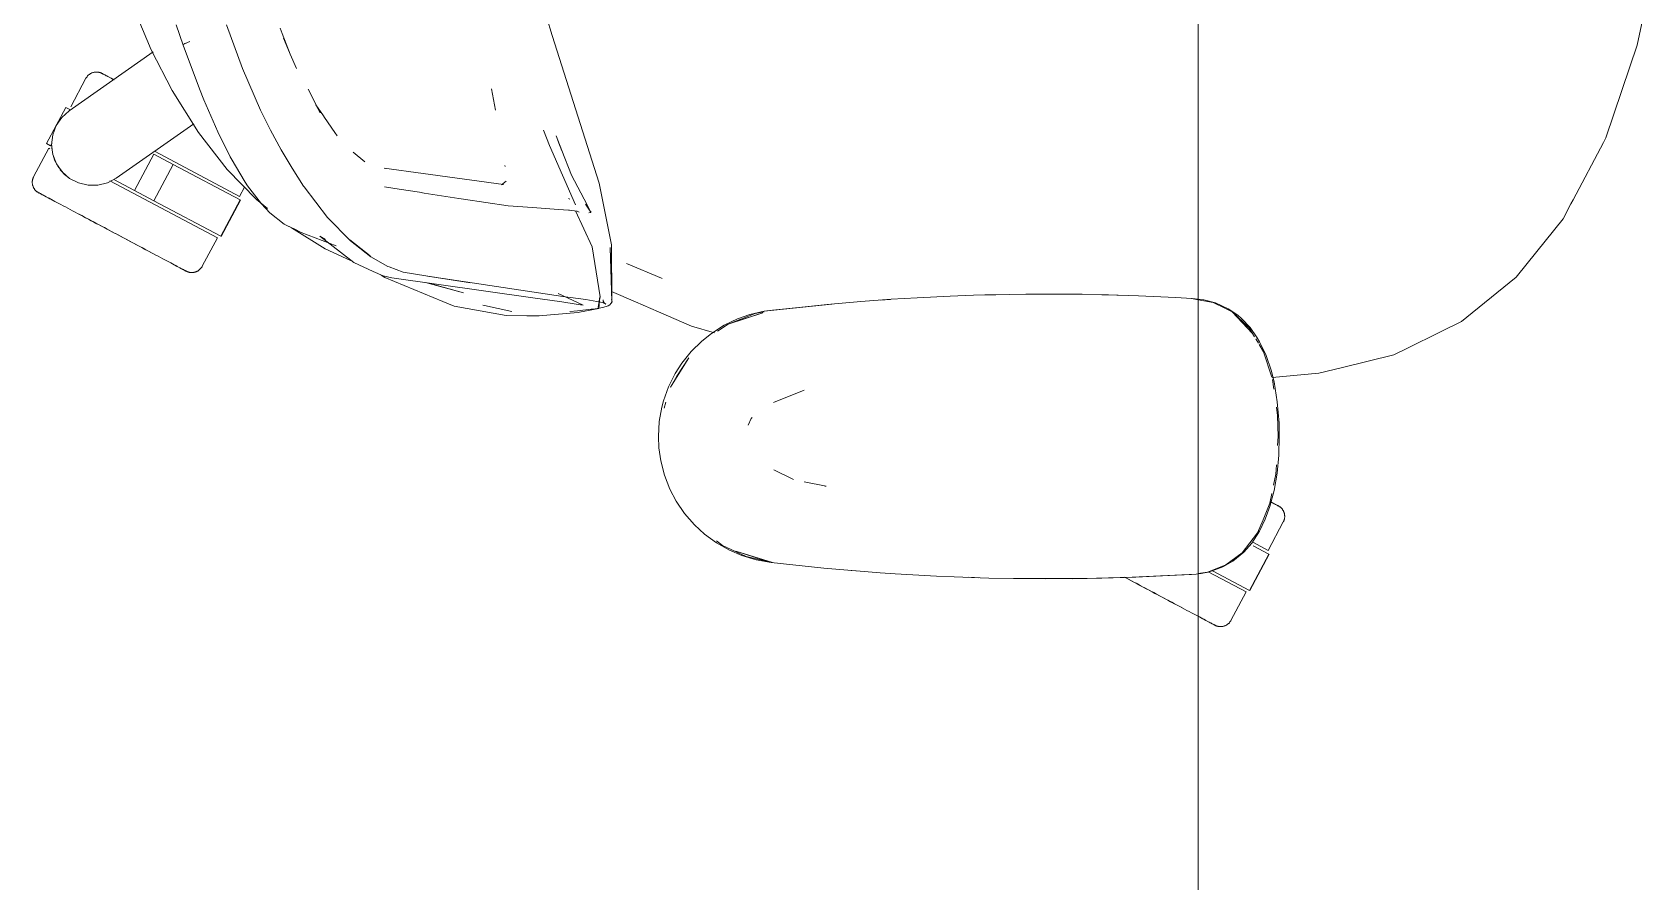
# Model space of a CAD drawing. Header units: millimetres. Extents: x 90978 to 295199, y -4084 to 97293.
# Drawn here: x 184009 to 184558, y 32742 to 33032 of the extents above; entities that cross this region are included whole.
import ezdxf

# ---------------------------------------------------------------- set-up
doc = ezdxf.new("R2010")
doc.units = ezdxf.units.MM
doc.header["$MEASUREMENT"] = 0
doc.layers.add('G-IMPT', color=8, linetype='CONTINUOUS', lineweight=9)
doc.layers.add('I-FURN', color=8, linetype='CONTINUOUS', lineweight=9)

msp = doc.modelspace()

# ---------------------------------------------------------------- linework, layer by layer
at = {"layer": 'G-IMPT'}
for p, q in [((184186.08, 33030.38), (184176.9, 33060.35)), ((184042.09, 33043.47), (184049.61, 33025.49)), ((184558.26, 33040.96), (184555.39, 33027.14)), ((184060.49, 33027.18), (184058.08, 33034.11)), ((184080.65, 33019.19), (184075.19, 33034.07)), ((184093.49, 33032.87), (184094.16, 33031.15)), ((184060.45, 33027.18), (184060.48, 33027.31)), ((184066.02, 33012.22), (184060.45, 33027.18)), ((184060.48, 33027.31), (184060.89, 33027.58)), ((184060.48, 33027.31), (184060.49, 33027.36)), ((184060.48, 33027.31), (184060.49, 33027.18)), ((184060.89, 33027.58), (184060.49, 33027.36)), ((184061.72, 33027.96), (184060.89, 33027.58)), ((184061.07, 33027.68), (184060.89, 33027.58)), ((184061.72, 33027.96), (184061.07, 33027.68)), ((184061.72, 33027.96), (184062.77, 33028.39)), ((184061.72, 33027.96), (184062.18, 33028.16)), ((184062.77, 33028.39), (184062.18, 33028.16)), ((184096.88, 33024.07), (184094.16, 33031.15)), ((184096.88, 33024.07), (184094.57, 33029.51)), ((184186.08, 33030.38), (184202.07, 32980.14)), ((184552.87, 33019.7), (184555.39, 33027.14)), ((184056.7, 33011.72), (184049.61, 33025.49)), ((184099.07, 33019.22), (184096.88, 33024.07)), ((184080.65, 33019.19), (184086.83, 33004.96)), ((184552.87, 33019.7), (184544.72, 32995.61)), ((184065.68, 32997.42), (184056.7, 33011.72)), ((184067.5, 33008.53), (184066.02, 33012.22)), ((184102.95, 33012.17), (184107.13, 33004.07)), ((184165.36, 33012.27), (184166.77, 33005.01)), ((184072.27, 32997.58), (184067.5, 33008.53)), ((184090.21, 32998.23), (184086.83, 33004.96)), ((184105.63, 33006.84), (184108.19, 33003.09)), ((184105.63, 33006.84), (184107.13, 33004.07)), ((184108.19, 33003.09), (184108.58, 33002.51)), ((184108.58, 33002.51), (184112.08, 32997.38)), ((184065.68, 32997.42), (184075.48, 32984.82)), ((184072.49, 32997.13), (184072.27, 32997.58)), ((184072.27, 32997.58), (184076.8, 32988.52)), ((184072.27, 32997.58), (184076.49, 32989.12)), ((184072.49, 32997.13), (184076.8, 32988.52)), ((184090.21, 32998.23), (184093.78, 32991.44)), ((184112.08, 32997.38), (184112.83, 32996.27)), ((184183.09, 32998.24), (184185.09, 32992.96)), ((184189.39, 32991.32), (184187.37, 32996.22)), ((184187.37, 32996.22), (184189.4, 32991.12)), ((184189.4, 32991.12), (184188, 32994.65)), ((184533.55, 32974.44), (184543.85, 32993.95)), ((184543.85, 32993.95), (184544.72, 32995.61)), ((184076.8, 32988.52), (184076.49, 32989.12)), ((184076.8, 32988.52), (184081.53, 32980.53)), ((184097.55, 32985.21), (184093.78, 32991.44)), ((184118.35, 32990.74), (184122.26, 32987.41)), ((184185.09, 32992.96), (184194.02, 32972.8)), ((184192.65, 32982.85), (184189.39, 32991.32)), ((184085.44, 32974.53), (184075.48, 32984.82)), ((184097.55, 32985.21), (184101.43, 32979.12)), ((184142.2, 32983.46), (184128.85, 32985.24)), ((184128.85, 32985.24), (184129.32, 32985.1)), ((184142.2, 32983.46), (184169.54, 32979.73)), ((184170.04, 32985.79), (184169.99, 32986.14)), ((184192.65, 32982.85), (184197.92, 32972.74)), ((184082.39, 32979.24), (184081.53, 32980.53)), ((184087.11, 32973.11), (184082.39, 32979.24)), ((184101.6, 32978.86), (184101.43, 32979.12)), ((184109.62, 32968.42), (184101.6, 32978.86)), ((184134.02, 32978.11), (184128.94, 32978.86)), ((184134.02, 32978.11), (184140.85, 32977.05)), ((184140.85, 32977.05), (184142.51, 32976.79)), ((184170.39, 32980.84), (184168.83, 32979.6)), ((184169.04, 32979.64), (184169.27, 32979.68)), ((184169.54, 32979.73), (184169.27, 32979.68)), ((184202.07, 32980.14), (184206.27, 32959.18)), ((184089.11, 32971.53), (184085.44, 32974.53)), ((184087.11, 32973.11), (184090, 32970.08)), ((184154.28, 32974.92), (184142.51, 32976.79)), ((184155.84, 32974.67), (184154.28, 32974.92)), ((184171.05, 32972.46), (184155.84, 32974.67)), ((184171.05, 32972.46), (184171.13, 32972.45)), ((184171.13, 32972.45), (184179.37, 32971.84)), ((184188.22, 32971.2), (184179.37, 32971.84)), ((184191.64, 32974.97), (184192.08, 32974.7)), ((184199.27, 32970.29), (184197.43, 32972.99)), ((184199.27, 32970.29), (184197.92, 32972.74)), ((184530.12, 32967.94), (184532.82, 32973.07)), ((184533.55, 32974.44), (184532.82, 32973.07)), ((184094.87, 32966.22), (184090, 32970.08)), ((184096, 32965.61), (184094.87, 32966.22)), ((184117.36, 32960.52), (184109.62, 32968.42)), ((184188.22, 32971.2), (184191.63, 32970.95)), ((184192, 32970.91), (184191.63, 32970.95)), ((184192, 32970.91), (184194.46, 32970.62)), ((184199.64, 32958.48), (184194.05, 32970.77)), ((184194.46, 32970.62), (184194.52, 32970.6)), ((184195.29, 32970.32), (184194.52, 32970.6)), ((184198.56, 32970.01), (184199.25, 32970.16)), ((184199.25, 32970.16), (184199.27, 32970.29)), ((184199.27, 32970.29), (184199.31, 32970.46)), ((184530.12, 32967.94), (184517.91, 32952.8)), ((184096, 32965.61), (184098.44, 32964.43)), ((184097.36, 32964.91), (184096.59, 32965.41)), ((184097.36, 32964.91), (184108.81, 32957.79)), ((184098.44, 32964.43), (184100.67, 32963.36)), ((184112.58, 32958.85), (184100.67, 32963.36)), ((184106.92, 32962.08), (184118.57, 32953.17)), ((184106.92, 32962.08), (184108.87, 32960.97)), ((184124.1, 32955.43), (184117.15, 32960.83)), ((184117.15, 32960.83), (184120.72, 32958.02)), ((184117.36, 32960.52), (184124.32, 32955.1)), ((184108.81, 32957.79), (184117.44, 32953.81)), ((184124.1, 32955.43), (184120.72, 32958.02)), ((184124.32, 32955.1), (184130.16, 32951.82)), ((184199.64, 32958.48), (184202.35, 32941.43)), ((184205.83, 32958.29), (184206.41, 32939.85)), ((184205.83, 32958.29), (184206.31, 32940.31)), ((184206.27, 32959.18), (184206.31, 32940.31)), ((184118.57, 32953.17), (184125.15, 32950.1)), ((184125.15, 32950.1), (184128.51, 32948.53)), ((184130.58, 32951.6), (184130.16, 32951.82)), ((184130.58, 32951.6), (184135.37, 32949.85)), ((184135.37, 32949.85), (184143.04, 32948.55)), ((184211.41, 32952.75), (184223.27, 32947.83)), ((184514.15, 32948.14), (184517.91, 32952.8)), ((184127.9, 32948.82), (184129.07, 32948.05)), ((184131.5, 32947.89), (184128.51, 32948.53)), ((184129.07, 32948.05), (184145.52, 32941.25)), ((184178.72, 32941.21), (184131.5, 32947.89)), ((184155.92, 32942.76), (184142.98, 32946.27)), ((184158.21, 32946.25), (184143.04, 32948.55)), ((184158.21, 32946.25), (184143.62, 32948.48)), ((184158.81, 32946.16), (184143.62, 32948.48)), ((184155.92, 32942.76), (184144.03, 32946.12)), ((184158.81, 32946.16), (184189.68, 32941.6)), ((184223.53, 32947.72), (184223.27, 32947.83)), ((184499.2, 32935.97), (184514.15, 32948.14)), ((184145.52, 32941.25), (184148.89, 32939.86)), ((184152.74, 32938.27), (184148.89, 32939.86)), ((184163, 32938.48), (184162.42, 32938.64)), ((184172.3, 32936.44), (184163, 32938.48)), ((184178.72, 32941.21), (184189.38, 32939.77)), ((184188.13, 32942.58), (184196.57, 32938.58)), ((184190.68, 32939.56), (184189.38, 32939.77)), ((184189.68, 32941.6), (184197.54, 32940.49)), ((184195.7, 32938.73), (184190.68, 32939.56)), ((184196.57, 32938.58), (184195.7, 32938.73)), ((184203.8, 32939.38), (184197.54, 32940.49)), ((184201.66, 32937.85), (184202.35, 32941.43)), ((184201.66, 32937.85), (184202.29, 32941.4)), ((184202.29, 32941.4), (184201.9, 32937.44)), ((184203.18, 32939.55), (184204.28, 32938.99)), ((184203.18, 32939.55), (184203.8, 32939.38)), ((184203.46, 32939.93), (184203.38, 32940.43)), ((184203.46, 32939.93), (184203.78, 32939.39)), ((184203.78, 32939.39), (184204.28, 32938.99)), ((184205.67, 32938.67), (184205.13, 32938.34)), ((184205.67, 32938.67), (184206.04, 32939.16)), ((184206.44, 32939.73), (184206.04, 32939.16)), ((184206.44, 32939.73), (184206.25, 32940.6)), ((184206.25, 32940.6), (184206.27, 32940.49)), ((184206.31, 32940.31), (184206.27, 32940.49)), ((184214.47, 32939.72), (184206.3, 32943.29)), ((184206.41, 32939.85), (184206.31, 32940.31)), ((184222.3, 32936.3), (184214.47, 32939.72)), ((184258.26, 32936.52), (184281.22, 32938.98)), ((184258.26, 32936.52), (184279.7, 32938.87)), ((184281.22, 32938.98), (184261.08, 32936.85)), ((184279.7, 32938.87), (184291.1, 32939.86)), ((184301.39, 32940.59), (184291.1, 32939.86)), ((184299.34, 32940.45), (184297.93, 32940.32)), ((184299.34, 32940.45), (184301.25, 32940.54)), ((184301.39, 32940.59), (184310.26, 32941.15)), ((184321.56, 32941.69), (184310.26, 32941.15)), ((184321.56, 32941.69), (184329.44, 32941.98)), ((184341.75, 32942.28), (184329.44, 32941.98)), ((184333.31, 32942.06), (184334.97, 32942.14)), ((184334.97, 32942.14), (184337.1, 32942.14)), ((184341.75, 32942.28), (184347.22, 32942.35)), ((184361.93, 32942.35), (184347.22, 32942.35)), ((184366.45, 32942.3), (184361.93, 32942.35)), ((184366.45, 32942.3), (184382.11, 32941.92)), ((184373.17, 32942.13), (184375.39, 32942.13)), ((184378.71, 32941.98), (184375.39, 32942.13)), ((184382.11, 32941.92), (184385.66, 32941.8)), ((184398.22, 32941.19), (184385.66, 32941.8)), ((184398.22, 32941.19), (184403.88, 32940.9)), ((184405.96, 32940.47), (184403.66, 32940.9)), ((184403.88, 32940.9), (184405.96, 32940.64)), ((184405.96, 32940.64), (184407.89, 32940.4)), ((184411, 32939.53), (184405.96, 32940.47)), ((184407.89, 32940.4), (184411.85, 32939.34)), ((184415.26, 32937.43), (184411, 32939.53)), ((184416.17, 32937.35), (184411.85, 32939.34)), ((184170.44, 32935.03), (184152.74, 32938.27)), ((184170.44, 32935.03), (184177.41, 32935)), ((184181.58, 32935), (184177.41, 32935)), ((184185.53, 32935.34), (184181.58, 32935)), ((184185.53, 32935.34), (184194.86, 32936.15)), ((184194.69, 32936.66), (184192.1, 32936.45)), ((184194.69, 32936.66), (184199.38, 32937.18)), ((184194.86, 32936.15), (184195.33, 32936.19)), ((184199.58, 32937), (184195.33, 32936.19)), ((184199.99, 32937.26), (184199.38, 32937.18)), ((184199.58, 32937), (184201.9, 32937.44)), ((184199.99, 32937.26), (184203.27, 32937.79)), ((184203.27, 32937.79), (184205.13, 32938.34)), ((184233.43, 32931.44), (184222.3, 32936.3)), ((184244.59, 32931.73), (184249.17, 32933.92)), ((184245.91, 32932.12), (184257.77, 32935.94)), ((184255.13, 32935.73), (184245.91, 32932.12)), ((184245.91, 32932.12), (184248.62, 32933.02)), ((184248.62, 32933.02), (184257.77, 32935.94)), ((184249.17, 32933.92), (184253.3, 32935.37)), ((184258.26, 32936.52), (184253.3, 32935.37)), ((184258.19, 32936.31), (184255.13, 32935.73)), ((184258.26, 32936.52), (184261.08, 32936.85)), ((184415.26, 32937.43), (184417.5, 32936.33)), ((184416.17, 32937.35), (184419.39, 32935.15)), ((184417.5, 32936.33), (184419.91, 32934.09)), ((184424.4, 32928.93), (184417.5, 32936.33)), ((184423.21, 32931.02), (184417.5, 32936.33)), ((184420.71, 32934.01), (184419.39, 32935.15)), ((184422.99, 32930.56), (184419.91, 32934.09)), ((184420.71, 32934.01), (184423.58, 32930.97)), ((184495.55, 32932.99), (184488.38, 32929.47)), ((184499.2, 32935.97), (184495.55, 32932.99)), ((184233.43, 32931.44), (184241.25, 32929.19)), ((184236.96, 32926.37), (184240.26, 32929)), ((184244.59, 32931.73), (184240.26, 32929)), ((184245.91, 32932.12), (184242.33, 32929.7)), ((184424.4, 32928.93), (184423.12, 32930.4)), ((184425.09, 32927.87), (184423.21, 32931.02)), ((184423.58, 32930.97), (184426.02, 32927.51)), ((184426.83, 32926.14), (184426.02, 32927.51)), ((184476.92, 32923.82), (184488.38, 32929.47)), ((184233.35, 32922.83), (184230.16, 32918.85)), ((184233.35, 32922.83), (184236.96, 32926.37)), ((184426.43, 32925.64), (184425.56, 32927.08)), ((184428.17, 32922.72), (184426.71, 32925.17)), ((184429.04, 32921.5), (184426.83, 32926.14)), ((184430.96, 32914.07), (184428.17, 32922.72)), ((184476.92, 32923.82), (184472.55, 32921.67)), ((184226.3, 32910.7), (184232.62, 32920.65)), ((184227.9, 32915.3), (184230.16, 32918.85)), ((184228.46, 32914.37), (184232.62, 32920.65)), ((184430.77, 32916.41), (184429.04, 32921.5)), ((184446.95, 32915.39), (184452.24, 32916.69)), ((184454.61, 32917.27), (184452.24, 32916.69)), ((184472.55, 32921.67), (184454.61, 32917.27)), ((184225.65, 32910.79), (184227.9, 32915.3)), ((184226.3, 32910.7), (184228.46, 32914.37)), ((184430.77, 32916.41), (184431.75, 32912.49)), ((184431.07, 32913.95), (184446.95, 32915.39)), ((184431.66, 32910.04), (184431.2, 32913.33)), ((184431.75, 32912.49), (184432.87, 32905.73)), ((184223.38, 32903.89), (184223.94, 32906.02)), ((184225.65, 32910.79), (184223.94, 32906.02)), ((184224.74, 32905.58), (184224.12, 32903.55)), ((184271.78, 32909.62), (184261.36, 32905.48)), ((184433.44, 32898.41), (184432.87, 32905.73)), ((184222.5, 32898.94), (184223.38, 32903.89)), ((184253.83, 32899.95), (184254.13, 32900.4)), ((184432.93, 32901.07), (184432.54, 32903.85)), ((184432.93, 32901.07), (184433.16, 32893.9)), ((184222.2, 32893.9), (184222.5, 32898.94)), ((184252.82, 32897.73), (184253.83, 32899.95)), ((184433.44, 32898.41), (184433.53, 32893.9)), ((184222.2, 32893.9), (184222.38, 32890.05)), ((184223.02, 32885.54), (184222.38, 32890.05)), ((184432.97, 32890.79), (184433.16, 32893.9)), ((184433.53, 32893.9), (184433.35, 32887.56)), ((184223.02, 32885.54), (184224.28, 32880.68)), ((184432.37, 32881.08), (184432.57, 32884.28)), ((184432.79, 32881.41), (184433.35, 32887.56)), ((184226.12, 32875.96), (184224.28, 32880.68)), ((184261.45, 32882.53), (184268.23, 32879.26)), ((184279.28, 32876.92), (184271.85, 32878.49)), ((184431.6, 32877.33), (184432.37, 32881.08)), ((184432.79, 32881.41), (184431.79, 32875.48)), ((184228.31, 32871.8), (184226.12, 32875.96)), ((184278.88, 32877), (184279.28, 32876.92)), ((184430.33, 32871.12), (184431.02, 32874.48)), ((184430.36, 32870), (184431.79, 32875.48)), ((184228.31, 32871.8), (184231.14, 32867.63)), ((184231.14, 32867.63), (184234.46, 32863.8)), ((184430.33, 32871.12), (184428.01, 32865.49)), ((184430.36, 32870), (184428.77, 32865.67)), ((184237.9, 32860.63), (184234.46, 32863.8)), ((184426.79, 32861.59), (184424.14, 32857.55)), ((184426.17, 32861.1), (184428.01, 32865.49)), ((184426.79, 32861.59), (184428.77, 32865.67)), ((184237.9, 32860.63), (184241.98, 32857.64)), ((184241.94, 32858.33), (184244.05, 32856.73)), ((184246.42, 32855.12), (184241.98, 32857.64)), ((184252.11, 32853), (184244.05, 32856.73)), ((184420.95, 32854.31), (184426.17, 32861.1)), ((184424.14, 32857.55), (184421.47, 32854.51)), ((184246.42, 32855.12), (184250.66, 32853.31)), ((184261.08, 32850.95), (184248.62, 32854.78)), ((184248.62, 32854.78), (184257.77, 32851.87)), ((184250.66, 32853.31), (184255.52, 32851.85)), ((184252.11, 32853), (184260.52, 32851.08)), ((184260.57, 32850.95), (184255.52, 32851.85)), ((184261.08, 32850.95), (184257.77, 32851.87)), ((184278.49, 32849.05), (184260.57, 32850.95)), ((184414.29, 32849.47), (184417.73, 32851.43)), ((184415.32, 32850.14), (184420.95, 32854.31)), ((184417.73, 32851.43), (184421.47, 32854.51)), ((184282.62, 32848.7), (184278.49, 32849.05)), ((184297.68, 32847.45), (184282.62, 32848.7)), ((184289.5, 32848.1), (184287.82, 32848.27)), ((184297.68, 32847.45), (184302.77, 32847.13)), ((184302.77, 32847.13), (184316.91, 32846.32)), ((184322.93, 32846.06), (184316.91, 32846.32)), ((184322.93, 32846.06), (184334.69, 32845.67)), ((184327.82, 32845.92), (184329.75, 32845.81)), ((184329.75, 32845.81), (184331.25, 32845.8)), ((184343.11, 32845.51), (184334.69, 32845.67)), ((184343.11, 32845.51), (184373.13, 32845.62)), ((184343.11, 32845.51), (184363.29, 32845.46)), ((184343.11, 32845.51), (184353.9, 32845.42)), ((184373.13, 32845.62), (184353.9, 32845.42)), ((184363.29, 32845.46), (184384.69, 32845.97)), ((184363.29, 32845.46), (184383.48, 32845.93)), ((184363.29, 32845.46), (184373.13, 32845.62)), ((184363.29, 32845.5), (184365.33, 32845.48)), ((184365.33, 32845.48), (184367.24, 32845.55)), ((184373.13, 32845.62), (184384.69, 32845.97)), ((184383.48, 32845.93), (184405.26, 32847.02)), ((184383.48, 32845.93), (184403.66, 32846.9)), ((184384.69, 32845.97), (184383.48, 32845.93)), ((184384.69, 32845.97), (184405.26, 32847.02)), ((184405.26, 32847.02), (184403.66, 32846.9)), ((184405.26, 32847.02), (184406.91, 32847.27)), ((184409.13, 32847.73), (184405.96, 32847.25)), ((184409.31, 32847.71), (184406.91, 32847.27)), ((184409.13, 32847.73), (184415.32, 32850.14)), ((184409.31, 32847.71), (184410.65, 32848.08)), ((184414.29, 32849.47), (184410.65, 32848.08))]:
    msp.add_line(p, q, dxfattribs=at)
at = {"layer": 'I-FURN'}
for p, q in [((184405.96, 34218.36), (184405.96, 32618.36)), ((184405.96, 32618.36), (184405.96, 34218.36)), ((184021.64, 33004.8), (184050.23, 33024.82)), ((184027.38, 33015.85), (184022.23, 33006.16)), ((184027.38, 33015.85), (184027.46, 33015.99)), ((184027.46, 33015.99), (184027.55, 33016.12)), ((184027.55, 33016.12), (184027.64, 33016.26)), ((184027.64, 33016.26), (184027.73, 33016.39)), ((184027.73, 33016.39), (184027.83, 33016.51)), ((184027.83, 33016.51), (184027.94, 33016.64)), ((184027.94, 33016.64), (184028.05, 33016.76)), ((184028.05, 33016.76), (184028.16, 33016.87)), ((184028.16, 33016.87), (184028.28, 33016.98)), ((184028.28, 33016.98), (184028.4, 33017.08)), ((184028.4, 33017.08), (184028.53, 33017.18)), ((184028.53, 33017.18), (184028.66, 33017.28)), ((184028.66, 33017.28), (184028.79, 33017.36)), ((184028.79, 33017.36), (184028.93, 33017.45)), ((184028.93, 33017.45), (184029.07, 33017.52)), ((184029.07, 33017.52), (184029.22, 33017.6)), ((184029.22, 33017.6), (184029.37, 33017.66)), ((184029.37, 33017.66), (184029.52, 33017.72)), ((184029.52, 33017.72), (184029.67, 33017.78)), ((184029.67, 33017.78), (184029.82, 33017.82)), ((184029.82, 33017.82), (184029.98, 33017.87)), ((184029.98, 33017.87), (184030.13, 33017.9)), ((184030.13, 33017.9), (184030.29, 33017.93)), ((184030.29, 33017.93), (184030.45, 33017.95)), ((184030.45, 33017.95), (184030.61, 33017.97)), ((184030.61, 33017.97), (184030.77, 33017.98)), ((184030.77, 33017.98), (184030.93, 33017.98)), ((184030.93, 33017.98), (184031.1, 33017.98)), ((184031.1, 33017.98), (184031.26, 33017.97)), ((184031.26, 33017.97), (184031.42, 33017.96)), ((184031.42, 33017.96), (184031.58, 33017.93)), ((184031.58, 33017.93), (184031.74, 33017.91)), ((184031.74, 33017.91), (184031.89, 33017.87)), ((184031.89, 33017.87), (184032.05, 33017.83)), ((184032.05, 33017.83), (184032.2, 33017.78)), ((184032.2, 33017.78), (184032.35, 33017.73)), ((184032.35, 33017.73), (184032.5, 33017.67)), ((184032.5, 33017.67), (184032.65, 33017.6)), ((184032.65, 33017.6), (184032.8, 33017.53)), ((184032.8, 33017.53), (184032.84, 33017.51)), ((184032.84, 33017.51), (184032.86, 33017.5)), ((184032.88, 33017.49), (184032.84, 33017.51)), ((184032.84, 33017.51), (184032.84, 33017.51)), ((184032.86, 33017.5), (184032.92, 33017.47)), ((184032.96, 33017.44), (184032.88, 33017.49)), ((184032.92, 33017.47), (184033.02, 33017.42)), ((184033.09, 33017.38), (184032.96, 33017.44)), ((184033.02, 33017.42), (184033.16, 33017.34)), ((184033.25, 33017.29), (184033.09, 33017.38)), ((184033.16, 33017.34), (184033.34, 33017.25)), ((184033.45, 33017.19), (184033.25, 33017.29)), ((184033.34, 33017.25), (184033.56, 33017.13)), ((184033.69, 33017.06), (184033.45, 33017.19)), ((184033.56, 33017.13), (184033.81, 33016.99)), ((184033.97, 33016.91), (184033.69, 33017.06)), ((184033.81, 33016.99), (184034.11, 33016.83)), ((184034.29, 33016.74), (184033.97, 33016.91)), ((184034.11, 33016.83), (184034.45, 33016.66)), ((184034.64, 33016.55), (184034.29, 33016.74)), ((184034.45, 33016.66), (184034.82, 33016.46)), ((184035.04, 33016.34), (184034.64, 33016.55)), ((184034.82, 33016.46), (184035.23, 33016.24)), ((184035.47, 33016.11), (184035.04, 33016.34)), ((184035.23, 33016.24), (184035.68, 33016)), ((184035.93, 33015.87), (184035.47, 33016.11)), ((184035.68, 33016), (184036.16, 33015.75)), ((184036.43, 33015.6), (184035.93, 33015.87)), ((184036.16, 33015.75), (184036.67, 33015.47)), ((184036.97, 33015.31), (184036.43, 33015.6)), ((184020.48, 33005.96), (184013.91, 32993.6)), ((184019.13, 33002.54), (184021.64, 33004.8)), ((184020.48, 33005.96), (184021.88, 33005.22)), ((184021.88, 33005.22), (184021.79, 33005.26)), ((184016.06, 32996.59), (184017.24, 32999.76)), ((184017.24, 32999.76), (184019.13, 33002.54)), ((184064.13, 33000.38), (184037.7, 32981.87)), ((184015.31, 32992.86), (184013.91, 32993.6)), ((184015.31, 32992.86), (184015.71, 32993.61)), ((184015.68, 32993.24), (184016.06, 32996.59)), ((184014.72, 32992.03), (184009.57, 32982.35)), ((184014.72, 32992.03), (184015.1, 32991.83)), ((184015.22, 32992.9), (184015.31, 32992.86)), ((184016.11, 32989.9), (184015.68, 32993.24)), ((184017.32, 32986.75), (184016.11, 32989.9)), ((184050.46, 32990.02), (184043.89, 32977.66)), ((184050.46, 32990.02), (184057.1, 32986.49)), ((184050.93, 32990.9), (184079.63, 32975.64)), ((184019.26, 32983.99), (184017.32, 32986.75)), ((184017.8, 32985.91), (184020.09, 32983.13)), ((184021.8, 32981.77), (184019.26, 32983.99)), ((184020.09, 32983.13), (184021.51, 32981.97)), ((184057.1, 32986.49), (184050.53, 32974.13)), ((184057.1, 32986.49), (184079.81, 32974.41)), ((184009.1, 32980.61), (184009.11, 32980.77)), ((184009.1, 32980.45), (184009.1, 32980.61)), ((184009.1, 32980.29), (184009.1, 32980.45)), ((184009.11, 32980.12), (184009.1, 32980.29)), ((184009.11, 32980.77), (184009.13, 32980.93)), ((184009.13, 32979.96), (184009.11, 32980.12)), ((184009.13, 32980.93), (184009.15, 32981.09)), ((184009.15, 32979.8), (184009.13, 32979.96)), ((184009.15, 32981.09), (184009.18, 32981.25)), ((184009.18, 32979.65), (184009.15, 32979.8)), ((184009.18, 32981.25), (184009.21, 32981.4)), ((184009.22, 32979.49), (184009.18, 32979.65)), ((184009.21, 32981.4), (184009.26, 32981.56)), ((184009.26, 32979.33), (184009.22, 32979.49)), ((184009.26, 32981.56), (184009.3, 32981.71)), ((184009.31, 32979.18), (184009.26, 32979.33)), ((184009.3, 32981.71), (184009.36, 32981.87)), ((184009.36, 32979.03), (184009.31, 32979.18)), ((184009.36, 32981.87), (184009.42, 32982.02)), ((184009.42, 32978.88), (184009.36, 32979.03)), ((184009.42, 32982.02), (184009.48, 32982.16)), ((184009.49, 32978.73), (184009.42, 32978.88)), ((184009.48, 32982.16), (184009.55, 32982.31)), ((184009.56, 32978.59), (184009.49, 32978.73)), ((184009.55, 32982.31), (184009.57, 32982.35)), ((184009.64, 32978.45), (184009.56, 32978.59)), ((184009.72, 32978.31), (184009.64, 32978.45)), ((184009.81, 32978.17), (184009.72, 32978.31)), ((184009.9, 32978.04), (184009.81, 32978.17)), ((184010, 32977.91), (184009.9, 32978.04)), ((184010.11, 32977.79), (184010, 32977.91)), ((184010.22, 32977.67), (184010.11, 32977.79)), ((184010.33, 32977.56), (184010.22, 32977.67)), ((184010.45, 32977.45), (184010.33, 32977.56)), ((184010.57, 32977.34), (184010.45, 32977.45)), ((184010.7, 32977.24), (184010.57, 32977.34)), ((184010.83, 32977.15), (184010.7, 32977.24)), ((184010.96, 32977.06), (184010.83, 32977.15)), ((184011.1, 32976.98), (184010.96, 32977.06)), ((184011.24, 32976.9), (184011.1, 32976.98)), ((184024.79, 32980.22), (184021.8, 32981.77)), ((184028.08, 32979.43), (184024.79, 32980.22)), ((184031.45, 32979.46), (184028.08, 32979.43)), ((184034.72, 32980.29), (184031.45, 32979.46)), ((184037.7, 32981.87), (184034.72, 32980.29)), ((184035.51, 32980.98), (184072.11, 32961.52)), ((184043.89, 32977.66), (184036.83, 32981.41)), ((184050.53, 32974.13), (184043.89, 32977.66)), ((184079.63, 32975.64), (184081.3, 32978.8)), ((184011.25, 32976.89), (184011.24, 32976.9)), ((184011.24, 32976.9), (184011.26, 32976.89)), ((184011.29, 32976.87), (184011.25, 32976.89)), ((184011.26, 32976.89), (184011.32, 32976.85)), ((184011.37, 32976.83), (184011.29, 32976.87)), ((184011.32, 32976.85), (184011.42, 32976.8)), ((184011.49, 32976.76), (184011.37, 32976.83)), ((184011.42, 32976.8), (184011.56, 32976.73)), ((184011.65, 32976.68), (184011.49, 32976.76)), ((184011.56, 32976.73), (184011.74, 32976.63)), ((184011.85, 32976.57), (184011.65, 32976.68)), ((184011.74, 32976.63), (184011.96, 32976.51)), ((184012.09, 32976.44), (184011.85, 32976.57)), ((184011.96, 32976.51), (184012.22, 32976.38)), ((184012.37, 32976.29), (184012.09, 32976.44)), ((184012.22, 32976.38), (184012.52, 32976.22)), ((184012.69, 32976.12), (184012.37, 32976.29)), ((184012.52, 32976.22), (184012.85, 32976.04)), ((184013.05, 32975.94), (184012.69, 32976.12)), ((184012.85, 32976.04), (184013.22, 32975.84)), ((184013.44, 32975.73), (184013.05, 32975.94)), ((184013.22, 32975.84), (184013.63, 32975.62)), ((184013.87, 32975.5), (184013.44, 32975.73)), ((184013.63, 32975.62), (184014.08, 32975.39)), ((184014.34, 32975.25), (184013.87, 32975.5)), ((184014.08, 32975.39), (184014.56, 32975.13)), ((184014.84, 32974.98), (184014.34, 32975.25)), ((184014.56, 32975.13), (184015.08, 32974.85)), ((184015.37, 32974.7), (184014.84, 32974.98)), ((184015.08, 32974.85), (184015.63, 32974.56)), ((184015.94, 32974.4), (184015.37, 32974.7)), ((184015.63, 32974.56), (184016.21, 32974.25)), ((184016.21, 32974.25), (184016.83, 32973.92)), ((184016.83, 32973.92), (184017.48, 32973.58)), ((184017.48, 32973.58), (184018.16, 32973.22)), ((184018.16, 32973.22), (184018.86, 32972.84)), ((184018.86, 32972.84), (184019.6, 32972.45)), ((184019.6, 32972.45), (184020.36, 32972.05)), ((184020.36, 32972.05), (184021.15, 32971.63)), ((184021.15, 32971.63), (184021.96, 32971.2)), ((184073.24, 32962.05), (184050.53, 32974.13)), ((184079.81, 32974.41), (184073.24, 32962.05)), ((184073.41, 32961.96), (184079.98, 32974.32)), ((184021.96, 32971.2), (184022.79, 32970.75)), ((184022.79, 32970.75), (184023.65, 32970.3)), ((184023.65, 32970.3), (184024.53, 32969.83)), ((184024.53, 32969.83), (184025.42, 32969.35)), ((184025.92, 32969.09), (184025.01, 32969.57)), ((184025.42, 32969.35), (184026.34, 32968.87)), ((184026.84, 32968.6), (184025.92, 32969.09)), ((184026.34, 32968.87), (184027.27, 32968.37)), ((184027.78, 32968.1), (184026.84, 32968.6)), ((184027.27, 32968.37), (184028.21, 32967.87)), ((184028.73, 32967.6), (184027.78, 32968.1)), ((184028.21, 32967.87), (184029.17, 32967.36)), ((184029.69, 32967.09), (184028.73, 32967.6)), ((184029.17, 32967.36), (184030.14, 32966.85)), ((184030.67, 32966.57), (184029.69, 32967.09)), ((184030.14, 32966.85), (184031.12, 32966.33)), ((184031.65, 32966.04), (184030.67, 32966.57)), ((184031.12, 32966.33), (184032.1, 32965.8)), ((184032.64, 32965.52), (184031.65, 32966.04)), ((184032.1, 32965.8), (184033.1, 32965.27)), ((184033.64, 32964.99), (184032.64, 32965.52)), ((184033.1, 32965.27), (184034.1, 32964.74)), ((184034.64, 32964.46), (184033.64, 32964.99)), ((184034.1, 32964.74), (184035.1, 32964.21)), ((184035.64, 32963.92), (184034.64, 32964.46)), ((184035.1, 32964.21), (184036.11, 32963.68)), ((184036.65, 32963.39), (184035.64, 32963.92)), ((184036.11, 32963.68), (184037.11, 32963.14)), ((184037.65, 32962.85), (184036.65, 32963.39)), ((184037.11, 32963.14), (184038.11, 32962.61)), ((184038.66, 32962.32), (184037.65, 32962.85)), ((184038.11, 32962.61), (184039.12, 32962.07)), ((184039.66, 32961.79), (184038.66, 32962.32)), ((184039.12, 32962.07), (184040.11, 32961.54)), ((184040.65, 32961.26), (184039.66, 32961.79)), ((184040.11, 32961.54), (184041.1, 32961.02)), ((184041.64, 32960.73), (184040.65, 32961.26)), ((184041.1, 32961.02), (184042.09, 32960.49)), ((184042.62, 32960.21), (184041.64, 32960.73)), ((184042.09, 32960.49), (184043.06, 32959.98)), ((184066.96, 32951.83), (184072.11, 32961.52)), ((184043.58, 32959.7), (184042.62, 32960.21)), ((184043.06, 32959.98), (184044.03, 32959.46)), ((184044.54, 32959.19), (184043.58, 32959.7)), ((184044.03, 32959.46), (184044.98, 32958.96)), ((184045.49, 32958.69), (184044.54, 32959.19)), ((184044.98, 32958.96), (184045.92, 32958.46)), ((184046.41, 32958.19), (184045.49, 32958.69)), ((184045.92, 32958.46), (184046.84, 32957.97)), ((184047.33, 32957.71), (184046.41, 32958.19)), ((184046.84, 32957.97), (184047.74, 32957.49)), ((184048.22, 32957.23), (184047.33, 32957.71)), ((184047.74, 32957.49), (184048.63, 32957.02)), ((184049.1, 32956.76), (184048.22, 32957.23)), ((184048.63, 32957.02), (184049.5, 32956.55)), ((184049.96, 32956.31), (184049.1, 32956.76)), ((184049.5, 32956.55), (184050.35, 32956.1)), ((184050.79, 32955.87), (184049.96, 32956.31)), ((184050.35, 32956.1), (184051.17, 32955.67)), ((184051.17, 32955.67), (184051.97, 32955.24)), ((184051.97, 32955.24), (184052.75, 32954.83)), ((184052.75, 32954.83), (184053.5, 32954.43)), ((184053.5, 32954.43), (184054.22, 32954.04)), ((184054.22, 32954.04), (184054.91, 32953.67)), ((184054.91, 32953.67), (184055.58, 32953.32)), ((184055.58, 32953.32), (184056.21, 32952.99)), ((184056.21, 32952.99), (184056.81, 32952.67)), ((184057.12, 32952.5), (184056.54, 32952.81)), ((184056.81, 32952.67), (184057.38, 32952.36)), ((184057.67, 32952.21), (184057.12, 32952.5)), ((184057.38, 32952.36), (184057.92, 32952.08)), ((184058.19, 32951.93), (184057.67, 32952.21)), ((184057.92, 32952.08), (184058.42, 32951.81)), ((184058.67, 32951.68), (184058.19, 32951.93)), ((184058.42, 32951.81), (184058.88, 32951.56)), ((184059.12, 32951.44), (184058.67, 32951.68)), ((184058.88, 32951.56), (184059.31, 32951.34)), ((184059.53, 32951.22), (184059.12, 32951.44)), ((184059.31, 32951.34), (184059.71, 32951.13)), ((184059.9, 32951.02), (184059.53, 32951.22)), ((184059.71, 32951.13), (184060.06, 32950.94)), ((184060.24, 32950.84), (184059.9, 32951.02)), ((184060.06, 32950.94), (184060.38, 32950.77)), ((184060.53, 32950.69), (184060.24, 32950.84)), ((184060.38, 32950.77), (184060.66, 32950.62)), ((184060.79, 32950.55), (184060.53, 32950.69)), ((184060.66, 32950.62), (184060.9, 32950.49)), ((184061.01, 32950.43), (184060.79, 32950.55)), ((184060.9, 32950.49), (184061.1, 32950.38)), ((184061.19, 32950.34), (184061.01, 32950.43)), ((184061.1, 32950.38), (184061.26, 32950.3)), ((184061.33, 32950.26), (184061.19, 32950.34)), ((184061.26, 32950.3), (184061.38, 32950.23)), ((184061.43, 32950.21), (184061.33, 32950.26)), ((184061.38, 32950.23), (184061.47, 32950.19)), ((184061.49, 32950.18), (184061.43, 32950.21)), ((184061.47, 32950.19), (184061.51, 32950.17)), ((184061.51, 32950.17), (184061.49, 32950.18)), ((184061.55, 32950.14), (184061.51, 32950.17)), ((184061.51, 32950.17), (184061.51, 32950.17)), ((184061.7, 32950.07), (184061.55, 32950.14)), ((184061.84, 32950.01), (184061.7, 32950.07)), ((184061.99, 32949.95), (184061.84, 32950.01)), ((184062.15, 32949.9), (184061.99, 32949.95)), ((184062.3, 32949.85), (184062.15, 32949.9)), ((184062.46, 32949.81), (184062.3, 32949.85)), ((184062.61, 32949.77), (184062.46, 32949.81)), ((184062.77, 32949.74), (184062.61, 32949.77)), ((184062.93, 32949.72), (184062.77, 32949.74)), ((184063.09, 32949.71), (184062.93, 32949.72)), ((184063.25, 32949.7), (184063.09, 32949.71)), ((184063.41, 32949.69), (184063.25, 32949.7)), ((184063.58, 32949.7), (184063.41, 32949.69)), ((184063.74, 32949.71), (184063.58, 32949.7)), ((184063.9, 32949.72), (184063.74, 32949.71)), ((184064.06, 32949.75), (184063.9, 32949.72)), ((184064.22, 32949.78), (184064.06, 32949.75)), ((184064.37, 32949.81), (184064.22, 32949.78)), ((184064.53, 32949.85), (184064.37, 32949.81)), ((184064.68, 32949.9), (184064.53, 32949.85)), ((184064.83, 32949.95), (184064.68, 32949.9)), ((184064.98, 32950.01), (184064.83, 32949.95)), ((184065.13, 32950.08), (184064.98, 32950.01)), ((184065.27, 32950.15), (184065.13, 32950.08)), ((184065.42, 32950.23), (184065.27, 32950.15)), ((184065.55, 32950.31), (184065.42, 32950.23)), ((184065.69, 32950.4), (184065.55, 32950.31)), ((184065.82, 32950.5), (184065.69, 32950.4)), ((184065.95, 32950.6), (184065.82, 32950.5)), ((184066.07, 32950.7), (184065.95, 32950.6)), ((184066.19, 32950.81), (184066.07, 32950.7)), ((184066.3, 32950.92), (184066.19, 32950.81)), ((184066.41, 32951.04), (184066.3, 32950.92)), ((184066.52, 32951.16), (184066.41, 32951.04)), ((184066.62, 32951.29), (184066.52, 32951.16)), ((184066.71, 32951.42), (184066.62, 32951.29)), ((184066.8, 32951.55), (184066.71, 32951.42)), ((184066.89, 32951.69), (184066.8, 32951.55)), ((184066.96, 32951.83), (184066.89, 32951.69)), ((184430.61, 32871.62), (184431.04, 32871.39)), ((184431.26, 32871.28), (184430.85, 32871.49)), ((184431.04, 32871.39), (184431.43, 32871.18)), ((184431.63, 32871.08), (184431.26, 32871.28)), ((184431.43, 32871.18), (184431.79, 32870.99)), ((184431.96, 32870.9), (184431.63, 32871.08)), ((184431.79, 32870.99), (184432.11, 32870.82)), ((184432.26, 32870.74), (184431.96, 32870.9)), ((184432.11, 32870.82), (184432.38, 32870.68)), ((184432.52, 32870.6), (184432.26, 32870.74)), ((184432.38, 32870.68), (184432.62, 32870.55)), ((184432.74, 32870.49), (184432.52, 32870.6)), ((184432.62, 32870.55), (184432.83, 32870.44)), ((184432.92, 32870.39), (184432.74, 32870.49)), ((184432.83, 32870.44), (184432.99, 32870.35)), ((184433.06, 32870.32), (184432.92, 32870.39)), ((184432.99, 32870.35), (184433.11, 32870.29)), ((184433.16, 32870.26), (184433.06, 32870.32)), ((184433.11, 32870.29), (184433.19, 32870.25)), ((184433.22, 32870.23), (184433.16, 32870.26)), ((184433.19, 32870.25), (184433.23, 32870.22)), ((184433.24, 32870.22), (184433.22, 32870.23)), ((184433.23, 32870.22), (184433.24, 32870.22)), ((184433.24, 32870.22), (184433.38, 32870.14)), ((184433.38, 32870.14), (184433.52, 32870.06)), ((184433.52, 32870.06), (184433.65, 32869.97)), ((184433.65, 32869.97), (184433.78, 32869.87)), ((184433.78, 32869.87), (184433.91, 32869.77)), ((184433.91, 32869.77), (184434.03, 32869.67)), ((184434.03, 32869.67), (184434.15, 32869.56)), ((184434.15, 32869.56), (184434.26, 32869.45)), ((184434.26, 32869.45), (184434.37, 32869.33)), ((184434.37, 32869.33), (184434.48, 32869.2)), ((184434.48, 32869.2), (184434.58, 32869.08)), ((184434.58, 32869.08), (184434.67, 32868.95)), ((184434.67, 32868.95), (184434.76, 32868.81)), ((184434.76, 32868.81), (184434.84, 32868.67)), ((184434.84, 32868.67), (184434.92, 32868.53)), ((184434.92, 32868.53), (184434.99, 32868.39)), ((184434.99, 32868.39), (184435.06, 32868.24)), ((184435.06, 32868.24), (184435.12, 32868.09)), ((184435.12, 32868.09), (184435.17, 32867.94)), ((184435.17, 32867.94), (184435.22, 32867.78)), ((184435.22, 32867.78), (184435.26, 32867.63)), ((184435.26, 32867.63), (184435.3, 32867.47)), ((184435.3, 32867.47), (184435.32, 32867.31)), ((184435.32, 32867.31), (184435.35, 32867.15)), ((184435.35, 32867.15), (184435.36, 32866.99)), ((184429.76, 32855.08), (184434.91, 32864.77)), ((184434.93, 32864.81), (184434.91, 32864.77)), ((184435, 32864.95), (184434.93, 32864.81)), ((184435.06, 32865.1), (184435, 32864.95)), ((184435.12, 32865.25), (184435.06, 32865.1)), ((184435.18, 32865.4), (184435.12, 32865.25)), ((184435.22, 32865.56), (184435.18, 32865.4)), ((184435.26, 32865.71), (184435.22, 32865.56)), ((184435.3, 32865.87), (184435.26, 32865.71)), ((184435.33, 32866.03), (184435.3, 32865.87)), ((184435.35, 32866.19), (184435.33, 32866.03)), ((184435.37, 32866.35), (184435.35, 32866.19)), ((184435.36, 32866.99), (184435.37, 32866.83)), ((184435.37, 32866.83), (184435.38, 32866.67)), ((184435.38, 32866.67), (184435.37, 32866.51)), ((184435.37, 32866.51), (184435.37, 32866.35)), ((184424.56, 32857.85), (184429.76, 32855.08)), ((184424.65, 32856.67), (184429.94, 32853.85)), ((184429.94, 32853.85), (184423.37, 32841.49)), ((184423.54, 32841.4), (184430.11, 32853.76)), ((184381.78, 32845.49), (184380.8, 32846.01)), ((184381.25, 32845.77), (184382.23, 32845.24)), ((184382.77, 32844.96), (184381.78, 32845.49)), ((184382.23, 32845.24), (184383.23, 32844.71)), ((184409.58, 32847.69), (184422.24, 32840.96)), ((184423.37, 32841.49), (184410.86, 32848.14)), ((184383.77, 32844.43), (184382.77, 32844.96)), ((184383.23, 32844.71), (184384.23, 32844.18)), ((184384.77, 32843.9), (184383.77, 32844.43)), ((184384.23, 32844.18), (184385.23, 32843.65)), ((184385.77, 32843.36), (184384.77, 32843.9)), ((184385.23, 32843.65), (184386.24, 32843.12)), ((184386.78, 32842.83), (184385.77, 32843.36)), ((184386.24, 32843.12), (184387.24, 32842.58)), ((184387.78, 32842.29), (184386.78, 32842.83)), ((184387.24, 32842.58), (184388.24, 32842.05)), ((184388.79, 32841.76), (184387.78, 32842.29)), ((184388.24, 32842.05), (184389.25, 32841.51)), ((184389.79, 32841.23), (184388.79, 32841.76)), ((184389.25, 32841.51), (184390.24, 32840.98)), ((184390.78, 32840.7), (184389.79, 32841.23)), ((184390.24, 32840.98), (184391.23, 32840.46)), ((184391.77, 32840.17), (184390.78, 32840.7)), ((184391.23, 32840.46), (184392.22, 32839.93)), ((184392.75, 32839.65), (184391.77, 32840.17)), ((184392.22, 32839.93), (184393.19, 32839.42)), ((184393.71, 32839.14), (184392.75, 32839.65)), ((184417.09, 32831.27), (184422.24, 32840.96)), ((184393.19, 32839.42), (184394.16, 32838.9)), ((184394.67, 32838.63), (184393.71, 32839.14)), ((184394.16, 32838.9), (184395.11, 32838.4)), ((184395.62, 32838.13), (184394.67, 32838.63)), ((184395.11, 32838.4), (184396.05, 32837.9)), ((184396.54, 32837.63), (184395.62, 32838.13)), ((184396.05, 32837.9), (184396.97, 32837.41)), ((184397.46, 32837.15), (184396.54, 32837.63)), ((184396.97, 32837.41), (184397.87, 32836.93)), ((184398.35, 32836.67), (184397.46, 32837.15)), ((184397.87, 32836.93), (184398.76, 32836.46)), ((184399.23, 32836.21), (184398.35, 32836.67)), ((184398.76, 32836.46), (184399.63, 32835.99)), ((184400.09, 32835.75), (184399.23, 32836.21)), ((184399.63, 32835.99), (184400.48, 32835.54)), ((184400.92, 32835.31), (184400.09, 32835.75)), ((184400.48, 32835.54), (184401.3, 32835.11)), ((184401.3, 32835.11), (184402.1, 32834.68)), ((184402.1, 32834.68), (184402.88, 32834.27)), ((184402.88, 32834.27), (184403.63, 32833.87)), ((184403.63, 32833.87), (184404.35, 32833.48)), ((184404.35, 32833.48), (184405.04, 32833.12)), ((184405.04, 32833.12), (184405.71, 32832.76)), ((184405.71, 32832.76), (184406.34, 32832.43)), ((184406.34, 32832.43), (184406.94, 32832.11)), ((184407.25, 32831.94), (184406.67, 32832.25)), ((184406.94, 32832.11), (184407.51, 32831.8)), ((184407.8, 32831.65), (184407.25, 32831.94)), ((184407.51, 32831.8), (184408.05, 32831.52)), ((184408.32, 32831.37), (184407.8, 32831.65)), ((184408.05, 32831.52), (184408.55, 32831.25)), ((184408.8, 32831.12), (184408.32, 32831.37)), ((184408.55, 32831.25), (184409.01, 32831)), ((184409.25, 32830.88), (184408.8, 32831.12)), ((184409.01, 32831), (184409.44, 32830.78)), ((184409.66, 32830.66), (184409.25, 32830.88)), ((184409.44, 32830.78), (184409.84, 32830.57)), ((184410.03, 32830.46), (184409.66, 32830.66)), ((184409.84, 32830.57), (184410.19, 32830.38)), ((184410.37, 32830.28), (184410.03, 32830.46)), ((184410.19, 32830.38), (184410.51, 32830.21)), ((184410.66, 32830.13), (184410.37, 32830.28)), ((184410.51, 32830.21), (184410.79, 32830.06)), ((184410.92, 32829.99), (184410.66, 32830.13)), ((184410.79, 32830.06), (184411.03, 32829.93)), ((184411.14, 32829.87), (184410.92, 32829.99)), ((184411.03, 32829.93), (184411.23, 32829.83)), ((184411.32, 32829.78), (184411.14, 32829.87)), ((184411.23, 32829.83), (184411.39, 32829.74)), ((184411.46, 32829.7), (184411.32, 32829.78)), ((184411.39, 32829.74), (184411.51, 32829.67)), ((184411.56, 32829.65), (184411.46, 32829.7)), ((184411.51, 32829.67), (184411.6, 32829.63)), ((184411.62, 32829.62), (184411.56, 32829.65)), ((184411.6, 32829.63), (184411.64, 32829.61)), ((184411.64, 32829.61), (184411.62, 32829.62)), ((184411.68, 32829.59), (184411.64, 32829.61)), ((184411.64, 32829.61), (184411.64, 32829.61)), ((184411.83, 32829.51), (184411.68, 32829.59)), ((184411.97, 32829.45), (184411.83, 32829.51)), ((184412.12, 32829.39), (184411.97, 32829.45)), ((184412.28, 32829.34), (184412.12, 32829.39)), ((184412.43, 32829.29), (184412.28, 32829.34)), ((184412.59, 32829.25), (184412.43, 32829.29)), ((184412.74, 32829.21), (184412.59, 32829.25)), ((184412.9, 32829.18), (184412.74, 32829.21)), ((184413.06, 32829.16), (184412.9, 32829.18)), ((184413.22, 32829.15), (184413.06, 32829.16)), ((184413.38, 32829.14), (184413.22, 32829.15)), ((184413.54, 32829.13), (184413.38, 32829.14)), ((184413.71, 32829.14), (184413.54, 32829.13)), ((184413.87, 32829.15), (184413.71, 32829.14)), ((184414.03, 32829.16), (184413.87, 32829.15)), ((184414.19, 32829.19), (184414.03, 32829.16)), ((184414.34, 32829.22), (184414.19, 32829.19)), ((184414.5, 32829.25), (184414.34, 32829.22)), ((184414.66, 32829.29), (184414.5, 32829.25)), ((184414.81, 32829.34), (184414.66, 32829.29)), ((184414.96, 32829.4), (184414.81, 32829.34)), ((184415.11, 32829.46), (184414.96, 32829.4)), ((184415.26, 32829.52), (184415.11, 32829.46)), ((184415.4, 32829.59), (184415.26, 32829.52)), ((184415.55, 32829.67), (184415.4, 32829.59)), ((184415.68, 32829.75), (184415.55, 32829.67)), ((184415.82, 32829.84), (184415.68, 32829.75)), ((184415.95, 32829.94), (184415.82, 32829.84)), ((184416.08, 32830.04), (184415.95, 32829.94)), ((184416.2, 32830.14), (184416.08, 32830.04)), ((184416.32, 32830.25), (184416.2, 32830.14)), ((184416.43, 32830.36), (184416.32, 32830.25)), ((184416.54, 32830.48), (184416.43, 32830.36)), ((184416.65, 32830.6), (184416.54, 32830.48)), ((184416.75, 32830.73), (184416.65, 32830.6)), ((184416.84, 32830.86), (184416.75, 32830.73)), ((184416.93, 32830.99), (184416.84, 32830.86)), ((184417.02, 32831.13), (184416.93, 32830.99)), ((184417.09, 32831.27), (184417.02, 32831.13))]:
    msp.add_line(p, q, dxfattribs=at)
for points in [[(184015.78, 32991.8), (184015.74, 32992.17), (184015.7, 32992.84), (184015.7, 32993.38), (184015.71, 32993.61)], [(184019.74, 32983.46), (184019.34, 32983.87), (184018.98, 32984.28), (184018.65, 32984.7)]]:
    msp.add_open_spline(points, degree=3, dxfattribs=at)
msp.add_open_spline([(184017.04, 32987.3), (184016.96, 32987.46), (184016.67, 32988.1), (184016.45, 32988.72), (184016.3, 32989.19)], degree=3, knots=[-0.5319761, -0.5319761, -0.5319761, -0.5319761, -0.5, -0.4, -0.4, -0.4, -0.4], dxfattribs=at)

doc.saveas('drawing.dxf')
